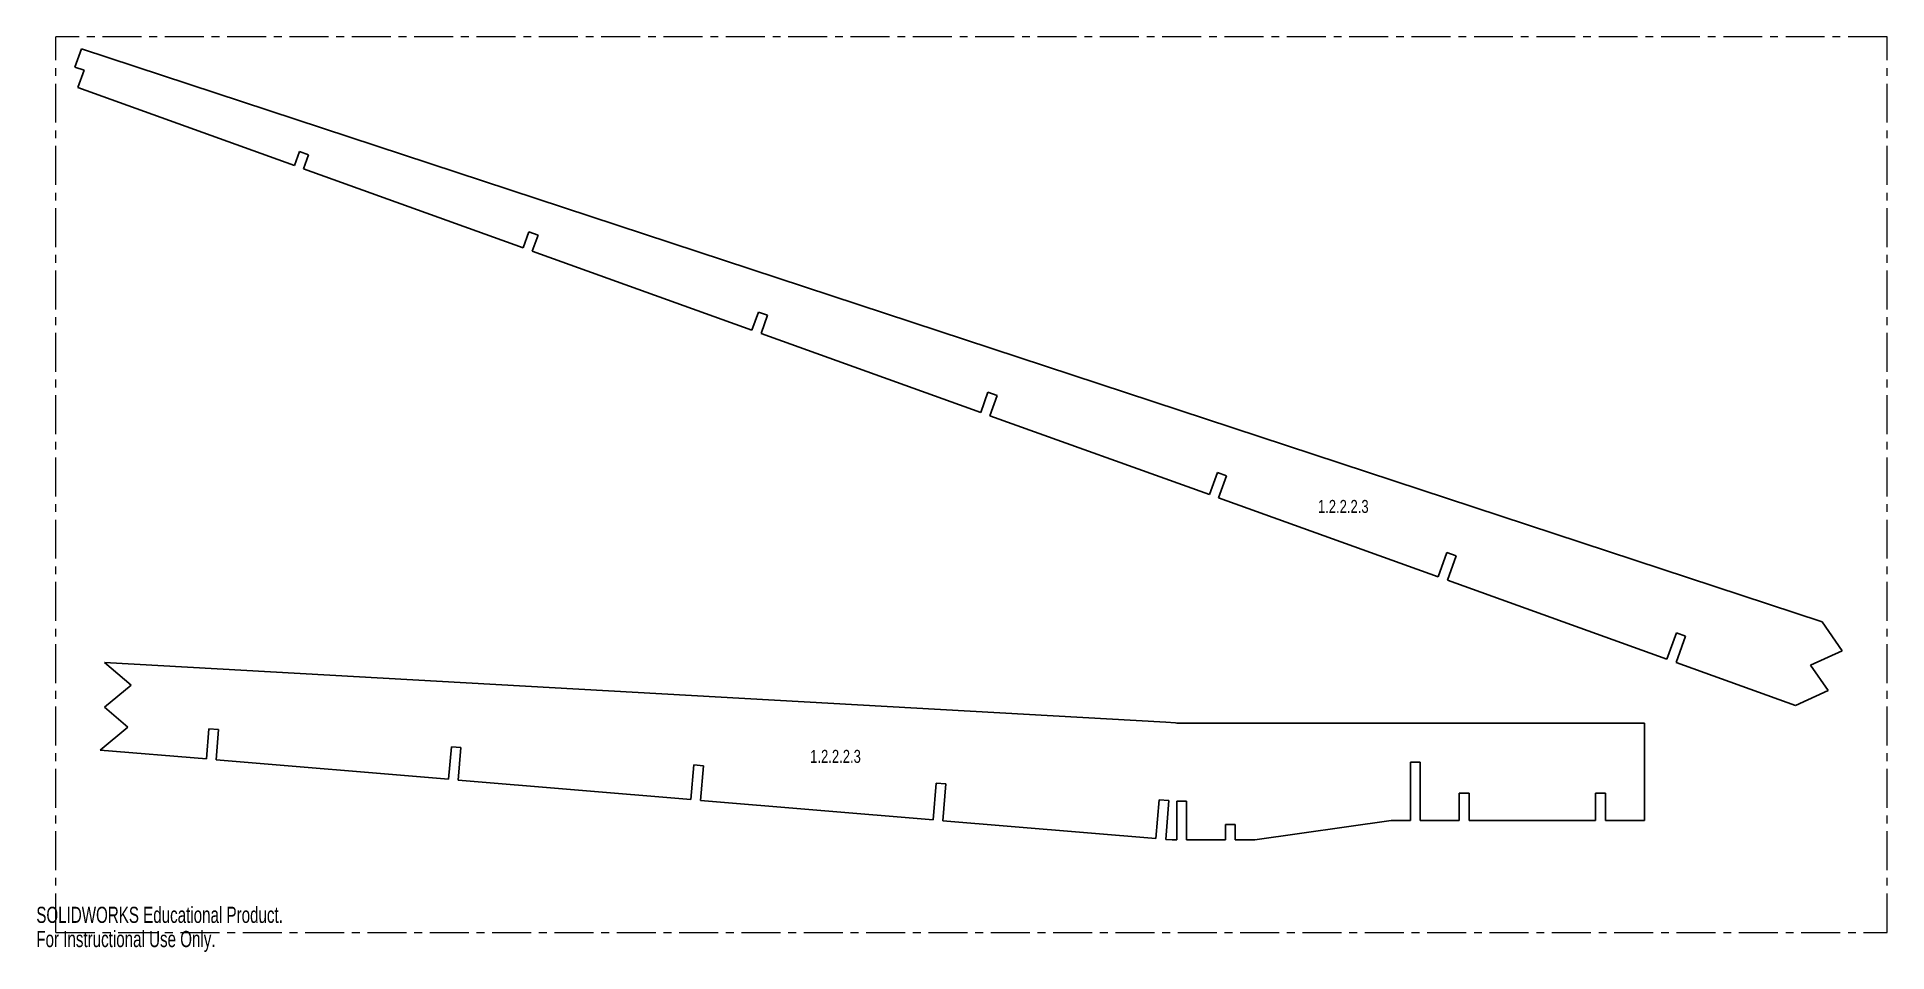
# Model space of a CAD drawing. Header units: inches. Extents: x 0 to 23.8, y 0 to 11.8.
import ezdxf

# ---------------------------------------------------------------- set-up
doc = ezdxf.new("R2010")
doc.units = ezdxf.units.IN
doc.header["$MEASUREMENT"] = 0
doc.linetypes.add('CENTERX2', pattern=[0.8, 0.5, -0.1, 0.1, -0.1])
doc.layers.add('PART_NAMES', color=1, linetype='Continuous')
doc.styles.add('SLDTEXTSTYLE0', font='TXT', dxfattribs={"width": 0.75})
doc.styles.add('SLDTEXTSTYLE1', font='TXT', dxfattribs={"width": 0.7})

msp = doc.modelspace()

# ---------------------------------------------------------------- linework, layer by layer
at = {"color": 7, "linetype": 'CENTERX2', "lineweight": 18}
for p, q in [((0.25, 0.25), (0.25, 11.75)), ((23.75, 11.75), (0.25, 11.75)), ((23.75, 0.25), (23.75, 11.75)), ((0.25, 0.25), (23.75, 0.25))]:
    msp.add_line(p, q, dxfattribs=at)
at = {"color": 7, "linetype": 'Continuous', "lineweight": 25}
for p, q in [((0.578, 11.596), (0.493, 11.361)), ((0.578, 11.596), (22.919, 4.238)), ((0.493, 11.361), (0.612, 11.322)), ((0.612, 11.322), (0.532, 11.1)), ((3.312, 10.099), (0.532, 11.1)), ((3.376, 10.277), (3.312, 10.099)), ((3.376, 10.277), (3.494, 10.236)), ((3.494, 10.236), (3.43, 10.057)), ((6.248, 9.042), (3.43, 10.057)), ((6.321, 9.247), (6.248, 9.042)), ((6.321, 9.247), (6.439, 9.206)), ((6.439, 9.206), (6.365, 9)), ((9.183, 7.985), (6.365, 9)), ((9.267, 8.217), (9.183, 7.985)), ((9.267, 8.217), (9.385, 8.175)), ((9.385, 8.175), (9.301, 7.943)), ((12.119, 6.929), (9.301, 7.943)), ((12.212, 7.187), (12.119, 6.929)), ((12.212, 7.187), (12.33, 7.145)), ((12.33, 7.145), (12.237, 6.886)), ((15.054, 5.872), (12.237, 6.886)), ((15.157, 6.157), (15.054, 5.872)), ((15.157, 6.157), (15.275, 6.115)), ((15.275, 6.115), (15.172, 5.829)), ((17.99, 4.815), (15.172, 5.829)), ((18.102, 5.127), (17.99, 4.815)), ((18.102, 5.127), (18.22, 5.085)), ((18.22, 5.085), (18.108, 4.773)), ((20.926, 3.758), (18.108, 4.773)), ((21.047, 4.097), (20.926, 3.758)), ((21.165, 4.055), (21.043, 3.716)), ((21.047, 4.097), (21.165, 4.055)), ((22.919, 4.238), (23.174, 3.866)), ((23.174, 3.866), (22.769, 3.681)), ((0.874, 3.718), (14.494, 2.949)), ((0.874, 3.718), (1.217, 3.426)), ((22.575, 3.164), (21.043, 3.716)), ((22.769, 3.681), (22.993, 3.355)), ((1.217, 3.426), (0.873, 3.142)), ((22.993, 3.355), (22.575, 3.164)), ((0.873, 3.142), (1.174, 2.885)), ((1.174, 2.885), (0.819, 2.592)), ((2.214, 2.865), (2.182, 2.478)), ((2.214, 2.865), (2.339, 2.856)), ((2.339, 2.856), (2.306, 2.467)), ((14.619, 2.939), (14.494, 2.949)), ((14.636, 2.937), (14.619, 2.939)), ((14.636, 2.937), (20.636, 2.937)), ((20.636, 2.937), (20.636, 1.687)), ((5.326, 2.632), (5.291, 2.217)), ((5.326, 2.632), (5.45, 2.623)), ((5.45, 2.623), (5.415, 2.206)), ((2.182, 2.478), (0.819, 2.592)), ((5.291, 2.217), (2.306, 2.467)), ((8.437, 2.4), (8.4, 1.956)), ((8.437, 2.4), (8.562, 2.39)), ((8.562, 2.39), (8.525, 1.945)), ((17.761, 2.437), (17.636, 2.437)), ((17.636, 2.437), (17.636, 1.687)), ((17.761, 2.437), (17.761, 1.687)), ((8.4, 1.956), (5.415, 2.206)), ((11.549, 2.167), (11.509, 1.695)), ((11.549, 2.167), (11.673, 2.158)), ((11.673, 2.158), (11.634, 1.684)), ((11.509, 1.695), (8.525, 1.945)), ((14.411, 1.953), (14.369, 1.455)), ((14.411, 1.953), (14.535, 1.942)), ((14.535, 1.942), (14.494, 1.444)), ((14.636, 1.937), (14.761, 1.937)), ((14.636, 1.937), (14.636, 1.437)), ((14.761, 1.937), (14.761, 1.437)), ((18.261, 2.037), (18.386, 2.037)), ((18.261, 1.687), (18.261, 2.037)), ((18.386, 2.037), (18.386, 1.687)), ((20.011, 2.037), (20.136, 2.037)), ((20.011, 1.687), (20.011, 2.037)), ((20.136, 2.037), (20.136, 1.687)), ((14.369, 1.455), (11.634, 1.684)), ((15.636, 1.437), (17.386, 1.687)), ((17.636, 1.687), (17.386, 1.687)), ((18.261, 1.687), (17.761, 1.687)), ((20.011, 1.687), (18.386, 1.687)), ((20.636, 1.687), (20.136, 1.687)), ((14.577, 1.437), (14.494, 1.444)), ((14.577, 1.437), (14.636, 1.437)), ((14.761, 1.437), (15.261, 1.437)), ((15.261, 1.637), (15.386, 1.637)), ((15.261, 1.437), (15.261, 1.637)), ((15.386, 1.637), (15.386, 1.437)), ((15.386, 1.437), (15.636, 1.437))]:
    msp.add_line(p, q, dxfattribs=at)

# ---------------------------------------------------------------- texts
at = {"color": 7, "linetype": 'Continuous', "char_height": 0.2076, "attachment_point": 1, "style": 'SLDTEXTSTYLE1'}
for s, insert in [('SOLIDWORKS Educational Product.', (0, 0.579)), ('For Instructional Use Only.', (0, 0.268))]:
    msp.add_mtext(s, dxfattribs=dict(at, insert=insert))
at = {"layer": 'PART_NAMES', "char_height": 0.1667, "attachment_point": 1, "style": 'SLDTEXTSTYLE0'}
for insert in [(16.447, 5.804), (9.931, 2.594)]:
    msp.add_mtext('1.2.2.2.3', dxfattribs=dict(at, insert=insert))

doc.saveas('drawing.dxf')
